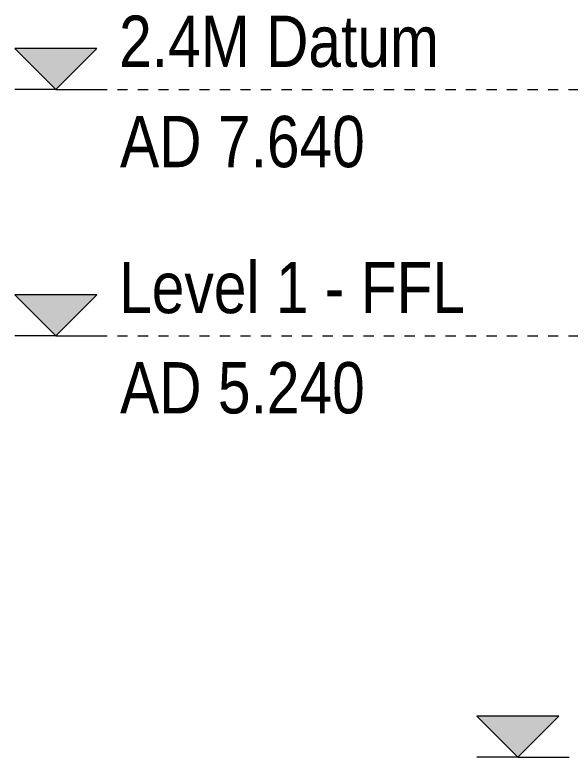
# Model space of a CAD drawing. Header units: metres. Extents: x -2362 to -2010, y -1 to 30.
# Drawn here: x -2280.18 to -2274.76, y 1.13 to 8.37 of the extents above; entities that cross this region are included whole.
import ezdxf

# ---------------------------------------------------------------- set-up
doc = ezdxf.new("R2010")
doc.units = ezdxf.units.M
doc.linetypes.add('AEC_Center', pattern=[0.024, 0.012, -0.004, 0.004, -0.004])
doc.layers.add('A-FLOR-LEVL', color=51, linetype='Continuous', lineweight=5)
doc.styles.add('Arial Narrow', font='ARIALN.TTF', dxfattribs={"height": 0.5})

# ---------------------------------------------------------------- blocks, each defined once
blk = doc.blocks.new('Level - Pres_AHD-2789823-SOUTH EAST - PART A')
at = {"layer": 'A-FLOR-LEVL'}
blk.add_hatch(color=256, dxfattribs=at).paths.add_polyline_path([(-1039.0164, 5.24), (-1038.6164, 5.64), (-1039.4164, 5.64)])
for p, q in [((-1038.6164, 5.64), (-1039.4164, 5.64)), ((-1039.4164, 5.64), (-1039.0164, 5.24)), ((-1038.6164, 5.64), (-1039.0164, 5.24)), ((-1039.0164, 5.24), (-1039.4164, 5.24)), ((-1039.0164, 5.24), (-1038.6164, 5.24))]:
    blk.add_line(p, q, dxfattribs=at)

msp = doc.modelspace()

# ---------------------------------------------------------------- linework, layer by layer
at = {"layer": 'A-FLOR-LEVL', "linetype": 'AEC_Center'}
for p, q in [((-2279.3802, 7.64), (-2142.8048, 7.64)), ((-2279.3802, 5.24), (-2142.8048, 5.24)), ((-2274.8732, 1.134), (-2139.5964, 1.134))]:
    msp.add_line(p, q, dxfattribs=at)

# ---------------------------------------------------------------- block references
at = {"layer": 'A-FLOR-LEVL'}
for p in [(-1240.7638, 2.4), (-1240.7638, 0), (-1236.2568, -4.106)]:
    msp.add_blockref('Level - Pres_AHD-2789823-SOUTH EAST - PART A', p, dxfattribs=at)

# ---------------------------------------------------------------- texts
at = {"layer": 'A-FLOR-LEVL', "char_height": 0.5, "attachment_point": 1, "style": 'Arial Narrow'}
for s, insert, width in [('2.4M Datum', (-2279.163, 8.3617), 3.767931), ('AD 7.640', (-2279.1545, 7.3843), 2.886075), ('Level 1 - FFL', (-2279.163, 5.9617), 4.10464), ('AD 5.240', (-2279.1545, 4.9843), 2.886075)]:
    msp.add_mtext(s, dxfattribs=dict(at, insert=insert, width=width))

doc.saveas('drawing.dxf')
